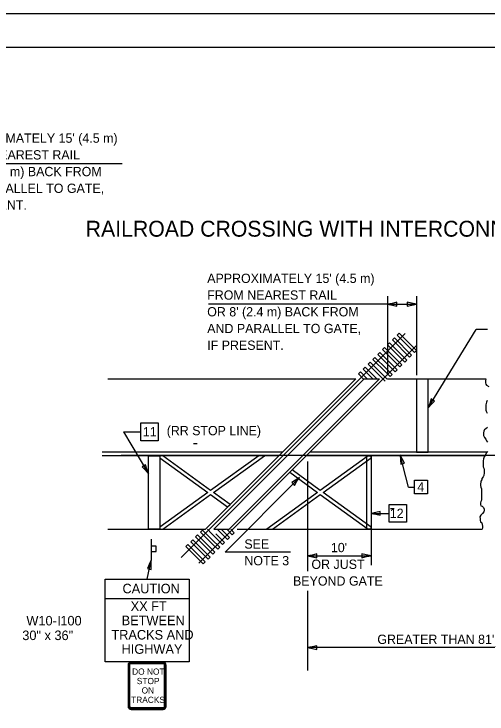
# Model space of a CAD drawing. Extents: x 0 to 2.83, y 0 to 1.83.
# Drawn here: x 1.15 to 1.746, y 0.952 to 1.833 of the extents above; entities that cross this region are included whole.
import ezdxf

# ---------------------------------------------------------------- set-up
doc = ezdxf.new("R2010")
doc.units = 0
for name, color, linetype in [('RD_Pr_Roadway_Dimensions', 7, 'Continuous'), ('RD_Pr_Roadway_Items', 7, 'Continuous'), ('RD_Pr_Roadway_Notes', 7, 'Continuous'), ('SH_General_Details', 7, 'Continuous'), ('SH_Printer_Plotting_Border', 7, 'Continuous'), ('ST_Pr_Sign', 7, 'Continuous')]:
    doc.layers.add(name, color=color, linetype=linetype)

msp = doc.modelspace()

# ---------------------------------------------------------------- linework, layer by layer
at = {"layer": 'RD_Pr_Roadway_Dimensions'}
for p, q in [((1.04509, 1.64502), (1.28629, 1.64502)), ((1.62056, 1.47795), (1.62056, 1.3784)), ((1.65707, 1.47795), (1.65707, 1.3784)), ((1.62056, 1.46775), (1.39482, 1.46775)), ((1.62056, 1.46775), (1.65707, 1.46775)), ((1.51954, 1.26964), (1.51954, 1.13147)), ((1.59972, 1.1843), (1.59972, 1.13919)), ((1.51954, 1.15076), (1.59972, 1.15076)), ((1.51954, 1.10682), (1.51954, 1.00652)), ((1.84513, 1.03509), (1.51954, 1.03509))]:
    msp.add_line(p, q, dxfattribs=at)
for points in [[(1.63222, 1.46531), (1.63223, 1.46775), (1.63223, 1.47019), (1.62639, 1.46876), (1.62056, 1.46775), (1.62678, 1.46661)], [(1.64541, 1.47019), (1.6454, 1.46775), (1.6454, 1.46531), (1.65124, 1.46674), (1.65707, 1.46775), (1.65085, 1.46888)], [(1.5312, 1.14832), (1.53121, 1.15076), (1.53121, 1.1532), (1.52537, 1.15177), (1.51954, 1.15076), (1.52576, 1.14963)], [(1.58806, 1.1532), (1.58806, 1.15076), (1.58806, 1.14832), (1.59389, 1.14975), (1.59972, 1.15076), (1.5935, 1.15189)], [(1.5312, 1.03265), (1.53121, 1.03509), (1.53121, 1.03753), (1.52537, 1.0361), (1.51954, 1.03509), (1.52576, 1.03396)]]:
    msp.add_lwpolyline(points, close=True, dxfattribs=at)
at = {"layer": 'RD_Pr_Roadway_Items'}
for p, q in [((1.64253, 1.43066), (1.61833, 1.40645)), ((1.65723, 1.41595), (1.6142, 1.37291)), ((1.61833, 1.40645), (1.36059, 1.14869)), ((1.26796, 1.3738), (1.58051, 1.3738)), ((1.39104, 1.1843), (1.58051, 1.3738)), ((1.40161, 1.1843), (1.59108, 1.3738)), ((1.6142, 1.37291), (1.40241, 1.16111)), ((1.4209, 1.1843), (1.61037, 1.3738)), ((1.59108, 1.3738), (1.61037, 1.3738)), ((1.62056, 1.3738), (1.74431, 1.3738)), ((1.3806, 1.29179), (1.37591, 1.29179)), ((1.3806, 1.29179), (1.37591, 1.29179)), ((1.48791, 1.28118), (1.26083, 1.28118)), ((1.48791, 1.28118), (1.26083, 1.28118)), ((1.74576, 1.28118), (1.52247, 1.28118)), ((1.48365, 1.27692), (1.26083, 1.27692)), ((1.48365, 1.27692), (1.26083, 1.27692)), ((1.28475, 1.27749), (1.75627, 1.27749)), ((1.28475, 1.27749), (1.75627, 1.27749)), ((1.74304, 1.27692), (1.51821, 1.27692)), ((1.62414, 1.21048), (1.62883, 1.21048)), ((1.62414, 1.21048), (1.62883, 1.21048)), ((1.26796, 1.1843), (1.39104, 1.1843)), ((1.40161, 1.1843), (1.4209, 1.1843)), ((1.43109, 1.1843), (1.73977, 1.1843)), ((1.32279, 1.17188), (1.32279, 1.1455)), ((1.40241, 1.16112), (1.38266, 1.14137)), ((1.26532, 1.09684), (1.37079, 1.09684))]:
    msp.add_line(p, q, dxfattribs=at)
for points in [[(1.65446, 1.40707), (1.65698, 1.40961), (1.6352, 1.43137), (1.63267, 1.42884)], [(1.64834, 1.40096), (1.65086, 1.40348), (1.62908, 1.42525), (1.62656, 1.42272)], [(1.64222, 1.39484), (1.64474, 1.39737), (1.62296, 1.41913), (1.62044, 1.41661)], [(1.65707, 1.28116), (1.67151, 1.28116), (1.67151, 1.37318), (1.65707, 1.37318)], [(1.31944, 1.27676), (1.33371, 1.27676), (1.33371, 1.18424), (1.31944, 1.18424)], [(1.33726, 1.27676), (1.33371, 1.27676), (1.33371, 1.27418), (1.39407, 1.23045), (1.33371, 1.18671), (1.33371, 1.18424), (1.33748, 1.1843), (1.39762, 1.22787), (1.41907, 1.21233), (1.42206, 1.21531), (1.40117, 1.23045), (1.46531, 1.27692), (1.4582, 1.27692), (1.39762, 1.23302)], [(1.50024, 1.25895), (1.49726, 1.25597), (1.53226, 1.23061), (1.46835, 1.1843), (1.47545, 1.1843), (1.53581, 1.22803), (1.59617, 1.1843), (1.59972, 1.1843), (1.59972, 1.18687), (1.53936, 1.23061), (1.59972, 1.27434), (1.59972, 1.27692), (1.59617, 1.27692), (1.53581, 1.23318)], [(1.59452, 1.27692), (1.59972, 1.27692), (1.59972, 1.1843), (1.59452, 1.1843)], [(1.3882, 1.14063), (1.39071, 1.14316), (1.36892, 1.16493), (1.36641, 1.1624)], [(1.39431, 1.14675), (1.39683, 1.14928), (1.37505, 1.17105), (1.37253, 1.16852)], [(1.3292, 1.16282), (1.32259, 1.16282), (1.32259, 1.15621), (1.3292, 1.15621)], [(1.37052, 1.01714), (1.26471, 1.01714), (1.26471, 1.12116), (1.37052, 1.12116)]]:
    msp.add_lwpolyline(points, close=True, dxfattribs=at)
for points in [[(1.61835, 1.40647), (1.6361, 1.38872), (1.63863, 1.39124), (1.61684, 1.41301), (1.61432, 1.41049), (1.61834, 1.40646)], [(1.61954, 1.39808), (1.61072, 1.40689), (1.6082, 1.40437), (1.61857, 1.394)], [(1.61995, 1.37319), (1.59848, 1.39465), (1.59596, 1.39213), (1.61743, 1.37066)], [(1.61906, 1.38633), (1.6046, 1.40077), (1.60208, 1.39825), (1.6184, 1.38193)], [(1.61858, 1.394), (1.62998, 1.3826), (1.6325, 1.38513), (1.61855, 1.39907)], [(1.60711, 1.3738), (1.59236, 1.38854), (1.58984, 1.38601), (1.60207, 1.3738)], [(1.61841, 1.38194), (1.62386, 1.37648), (1.62639, 1.379), (1.61905, 1.38633)], [(1.59487, 1.3738), (1.58624, 1.38242), (1.58372, 1.37989), (1.58981, 1.3738)], [(1.74431, 1.3738), (1.74381, 1.37129), (1.74381, 1.36874), (1.74432, 1.3672), (1.74535, 1.36567), (1.7479, 1.36413)], [(1.74586, 1.34623), (1.74535, 1.34418), (1.74484, 1.34265), (1.74432, 1.34112), (1.74432, 1.33958), (1.74432, 1.33805), (1.74432, 1.33651), (1.74432, 1.33447), (1.74484, 1.33293), (1.74586, 1.33037)], [(1.74637, 1.31247), (1.74432, 1.31094), (1.74279, 1.30991), (1.74177, 1.30787), (1.74125, 1.30582), (1.74125, 1.30429), (1.74125, 1.30224), (1.74279, 1.29968), (1.74432, 1.29764), (1.74535, 1.29559), (1.74637, 1.29406)], [(1.74688, 1.28229), (1.74484, 1.28025), (1.74381, 1.2782), (1.74228, 1.27564), (1.74125, 1.27309), (1.74074, 1.27053), (1.74074, 1.26899), (1.74074, 1.26695), (1.74074, 1.26541), (1.74074, 1.26286), (1.74177, 1.26132), (1.74228, 1.25927), (1.74228, 1.25723), (1.74228, 1.25518), (1.74177, 1.25211), (1.74074, 1.25007), (1.73921, 1.24802), (1.73921, 1.24649), (1.73819, 1.24495), (1.73819, 1.24342), (1.73767, 1.24137), (1.73767, 1.23933), (1.73819, 1.23728), (1.7387, 1.23523), (1.7387, 1.2337), (1.7387, 1.23165), (1.7387, 1.2291), (1.7387, 1.22654), (1.7387, 1.225), (1.7387, 1.22296), (1.7387, 1.22091), (1.73819, 1.21938), (1.73767, 1.21733), (1.73767, 1.21529), (1.73819, 1.21375), (1.73972, 1.21324), (1.74125, 1.2117), (1.74228, 1.20966), (1.74228, 1.20761), (1.74177, 1.20608), (1.74023, 1.20403), (1.73819, 1.20199), (1.73665, 1.19994), (1.73716, 1.19789), (1.73716, 1.19585), (1.73767, 1.1938), (1.73921, 1.19227), (1.73972, 1.19022), (1.74023, 1.18818), (1.74023, 1.18613), (1.73977, 1.1843)], [(1.39922, 1.17136), (1.38729, 1.18328), (1.38477, 1.18076), (1.39914, 1.1664)], [(1.39347, 1.1843), (1.39869, 1.17908)], [(1.40571, 1.1843), (1.41879, 1.17123), (1.42131, 1.17376), (1.41076, 1.1843)], [(1.41796, 1.1843), (1.42491, 1.17735), (1.42743, 1.17988), (1.423, 1.1843)], [(1.39844, 1.15991), (1.38116, 1.17717), (1.37865, 1.17464), (1.40043, 1.15287), (1.40295, 1.1554), (1.39842, 1.15988)], [(1.39869, 1.17908), (1.41267, 1.16511), (1.41519, 1.16764), (1.40422, 1.17859)], [(1.39914, 1.1664), (1.40655, 1.15899), (1.40907, 1.16152), (1.39922, 1.17137)]]:
    msp.add_lwpolyline(points, dxfattribs=at)
at = {"layer": 'RD_Pr_Roadway_Notes'}
for p, q in [((1.67151, 1.33712), (1.73208, 1.43579)), ((1.74629, 1.43579), (1.73208, 1.43579)), ((1.28786, 1.30695), (1.30976, 1.30695)), ((1.28786, 1.30695), (1.31944, 1.254)), ((1.6469, 1.23738), (1.63656, 1.27816)), ((1.50967, 1.24955), (1.41611, 1.15525)), ((1.6469, 1.23738), (1.65424, 1.23738)), ((1.59972, 1.20424), (1.62258, 1.20424)), ((1.49841, 1.15525), (1.41611, 1.15525)), ((1.31762, 1.12116), (1.32279, 1.1455))]:
    msp.add_line(p, q, dxfattribs=at)
for points in [[(1.67969, 1.34578), (1.67761, 1.34706), (1.67554, 1.34834), (1.6737, 1.34262), (1.67151, 1.33712), (1.67573, 1.34183)], [(1.30976, 1.31812), (1.33166, 1.31812), (1.33166, 1.29577), (1.30976, 1.29577)], [(1.63706, 1.26626), (1.63943, 1.26686), (1.64179, 1.26745), (1.63898, 1.27276), (1.63656, 1.27816), (1.637, 1.27186)], [(1.31557, 1.26527), (1.31347, 1.26402), (1.31137, 1.26277), (1.31559, 1.25849), (1.31944, 1.254), (1.31723, 1.25992)], [(1.49973, 1.24299), (1.50145, 1.24127), (1.50319, 1.23955), (1.50628, 1.2447), (1.50967, 1.24955), (1.50449, 1.24593)], [(1.65424, 1.24588), (1.67073, 1.24588), (1.67073, 1.22887), (1.65424, 1.22887)], [(1.62258, 1.21541), (1.64448, 1.21541), (1.64448, 1.19307), (1.62258, 1.19307)], [(1.61138, 1.2018), (1.61139, 1.20424), (1.61139, 1.20668), (1.60556, 1.20525), (1.59972, 1.20424), (1.60594, 1.20311)], [(1.31798, 1.1346), (1.32037, 1.13408), (1.32275, 1.13358), (1.32257, 1.13958), (1.32279, 1.1455), (1.32039, 1.13965)]]:
    msp.add_lwpolyline(points, close=True, dxfattribs=at)
at = {"layer": 'SH_General_Details'}
msp.add_line((2.83332, 1.83333), (0, 1.83333), dxfattribs=at)
msp.add_lwpolyline([(0.16667, 1.79166), (2.79166, 1.79166), (2.79166, 0.04167), (0.16667, 0.04167)], close=True, dxfattribs=at)
at = {"layer": 'SH_Printer_Plotting_Border'}
msp.add_lwpolyline([(0, 0), (2.83332, 0), (2.83332, 1.83333), (0, 1.83333)], close=True, dxfattribs=at)
at = {"layer": 'ST_Pr_Sign'}
for p, q in [((1.33762, 1.01714), (1.29762, 1.01714)), ((1.33762, 1.01714), (1.29762, 1.01714)), ((1.29762, 1.01634), (1.33762, 1.01634)), ((1.33762, 1.01514), (1.29762, 1.01514)), ((1.29362, 1.01314), (1.29362, 0.96114)), ((1.29362, 1.01314), (1.29362, 0.96114)), ((1.29442, 0.96114), (1.29442, 1.01314)), ((1.29562, 1.01314), (1.29562, 0.96114)), ((1.33962, 0.96114), (1.33962, 1.01314)), ((1.34082, 1.01314), (1.34082, 0.96114)), ((1.34162, 0.96114), (1.34162, 1.01314)), ((1.34162, 0.96114), (1.34162, 1.01314)), ((1.29762, 0.95914), (1.31762, 0.95914)), ((1.29762, 0.95714), (1.31762, 0.95714)), ((1.29762, 0.95714), (1.31762, 0.95714)), ((1.31762, 0.95914), (1.33762, 0.95914)), ((1.31762, 0.95714), (1.33762, 0.95714)), ((1.31762, 0.95714), (1.33762, 0.95714))]:
    msp.add_line(p, q, dxfattribs=at)
for points in [[(1.33762, 1.01634), (1.29762, 1.01634)], [(1.29762, 1.01514), (1.33762, 1.01514)], [(1.29442, 1.01314), (1.29442, 0.96114)], [(1.29562, 0.96114), (1.29562, 1.01314)], [(1.33962, 1.01314), (1.33962, 0.96114)], [(1.34082, 0.96114), (1.34082, 1.01314)], [(1.31762, 0.95914), (1.29762, 0.95914)], [(1.29762, 0.95794), (1.31762, 0.95794), (1.33762, 0.95794)], [(1.33762, 0.95794), (1.31762, 0.95794), (1.29762, 0.95794)], [(1.33762, 0.95914), (1.31762, 0.95914)]]:
    msp.add_lwpolyline(points, dxfattribs=at)
for centre, radius, start, end in [((1.29762, 1.01314), 0.004, 90, 180), ((1.29762, 1.01314), 0.004, 90, 180), ((1.29762, 1.01314), 0.0032, 90, 180), ((1.29762, 1.01314), 0.0032, 90, 180), ((1.29762, 1.01314), 0.002, 90, 180), ((1.29762, 1.01314), 0.002, 90, 180), ((1.33762, 1.01314), 0.004, 0, 90), ((1.33762, 1.01314), 0.004, 0, 90), ((1.33762, 1.01314), 0.0032, 0, 90), ((1.33762, 1.01314), 0.0032, 0, 90), ((1.33762, 1.01314), 0.002, 0, 90), ((1.33762, 1.01314), 0.002, 0, 90), ((1.29762, 0.96114), 0.004, 180, 270), ((1.29762, 0.96114), 0.004, 180, 270), ((1.29762, 0.96114), 0.0032, 180, 270), ((1.29762, 0.96114), 0.0032, 180, 270), ((1.29762, 0.96114), 0.002, 180, 270), ((1.29762, 0.96114), 0.002, 180, 270), ((1.33762, 0.96114), 0.004, 270, 360), ((1.33762, 0.96114), 0.0032, 270, 360), ((1.33762, 0.96114), 0.002, 270, 360), ((1.33762, 0.96114), 0.004, 270, 360), ((1.33762, 0.96114), 0.0032, 270, 360), ((1.33762, 0.96114), 0.002, 270, 360)]:
    msp.add_arc(centre, radius, start, end, dxfattribs=at)

# ---------------------------------------------------------------- texts
at = {"layer": 'RD_Pr_Roadway_Dimensions'}
for s, p in [("APPROXIMATELY 15' (4.5 m)", (1.06961, 1.67112)), ('FROM NEAREST RAIL', (1.06961, 1.65006)), ("OR 8' (2.4 m) BACK FROM", (1.06961, 1.629)), ('AND PARALLEL TO GATE,', (1.06961, 1.60794)), ('IF PRESENT.', (1.06961, 1.58688)), ("APPROXIMATELY 15' (4.5 m)", (1.39331, 1.49449)), ('FROM NEAREST RAIL', (1.39331, 1.47343)), ("OR 8' (2.4 m) BACK FROM", (1.39331, 1.45237)), ('AND PARALLEL TO GATE,', (1.39331, 1.43131)), ('IF PRESENT.', (1.39331, 1.41025)), ("10'", (1.54916, 1.15537)), ('OR JUST', (1.52462, 1.13431)), ('BEYOND GATE', (1.50141, 1.11325)), ("GREATER THAN 81'", (1.60762, 1.03974))]:
    msp.add_text(s, height=0.0117, dxfattribs=at).set_placement(p)
at = {"layer": 'RD_Pr_Roadway_Notes'}
for s, height, p in [('RAILROAD CROSSING WITH INTERCONNECT ONLY', 0.02, (1.24026, 1.55282)), ('(RR STOP LINE)', 0.0116667, (1.34233, 1.30268)), ('11', 0.0117, (1.31219, 1.30121)), ('4', 0.0117, (1.65796, 1.23173)), ('12', 0.0117, (1.62333, 1.1985)), ('SEE', 0.011667, (1.44014, 1.15984)), ('NOTE 3', 0.011667, (1.44014, 1.13884))]:
    msp.add_text(s, height=height, dxfattribs=at).set_placement(p)
at = {"layer": 'ST_Pr_Sign'}
for s, height, p in [('CAUTION', 0.012, (1.28661, 1.10357)), ('XX FT', 0.012, (1.29688, 1.08135)), ('W10- 100', 0.012, (1.16553, 1.06306)), ('I', 0.012, (1.20451, 1.0629)), ('BETWEEN', 0.012, (1.28558, 1.06335)), ('30" x 36"', 0.012, (1.16038, 1.04462)), ('TRACKS AND', 0.012, (1.27267, 1.04535)), ('HIGHWAY', 0.012, (1.28544, 1.02735)), ('DO NOT', 0.00786, (1.29869, 1.00099)), ('STOP', 0.00786, (1.30461, 0.98914)), ('ON', 0.00786, (1.31067, 0.97728)), ('TRACKS', 0.00786, (1.29747, 0.96542))]:
    msp.add_text(s, height=height, dxfattribs=at).set_placement(p)

doc.saveas('drawing.dxf')
